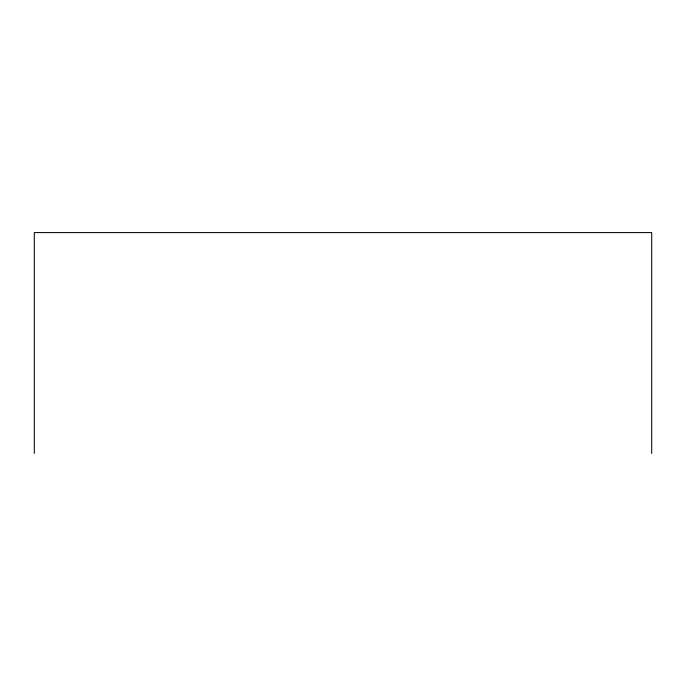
<?xml version="1.0" encoding="UTF-8"?>
<svg xmlns="http://www.w3.org/2000/svg" width="686" height="686" viewBox="0 0 686 686"><rect width="100%" height="100%" fill="white"/><g stroke="black" fill="none" stroke-linecap="round" stroke-linejoin="round"><path stroke-width="1.03" d="M651.7 453.412L651.7 232.588L34.3 232.588L34.3 453.412"/></g></svg>
